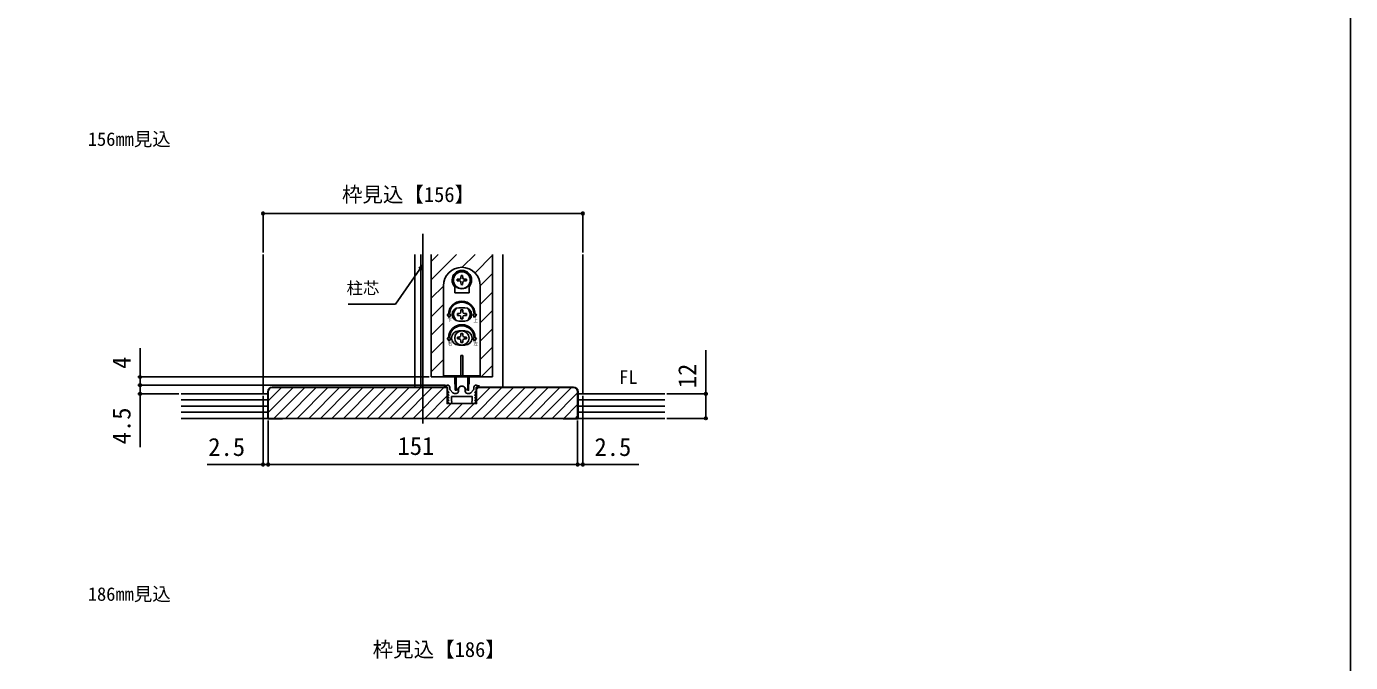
# Model space of a CAD drawing. Units: millimetres, scale not verified. Extents: x -525 to 525, y -783 to 779.
# Drawn here: x -121 to 525, y 19 to 329 of the extents above; entities that cross this region are included whole.
import ezdxf
from ezdxf.enums import TextEntityAlignment as Align

# ---------------------------------------------------------------- set-up
doc = ezdxf.new("R2010")
doc.units = ezdxf.units.MM
doc.header["$LTSCALE"] = 4
for name, color, linetype in [('0-1_USER1', 3, 'Continuous'), ('0-2_YKK_11', 7, 'Continuous'), ('0-3_YKK_12', 2, 'Continuous'), ('0-4_YKK_13', 4, 'Continuous'), ('0-5_YKK_D', 6, 'Continuous'), ('0-6_YKK_ZWAK', 7, 'Continuous'), ('0-7_YSS_K', 3, 'Continuous'), ('0-8_YSS_KE', 3, 'Continuous')]:
    doc.layers.add(name, color=color, linetype=linetype)
doc.styles.add('ＭＳ ゴシック', font='')
doc.styles.get('ＭＳ ゴシック').set_extended_font_data('MS Gothic')

msp = doc.modelspace()

# ---------------------------------------------------------------- linework, layer by layer
at = {"layer": '0-2_YKK_11'}
for p, q in [((85.544, 152.43), (85.544, 153.046)), ((87.046, 150.377), (85.8, 151.761)), ((88.744, 150.046), (87.789, 150.046)), ((89.744, 151.846), (89.744, 151.046)), ((93.144, 151.046), (93.144, 151.846)), ((95.098, 150.046), (94.144, 150.046)), ((97.087, 151.761), (95.842, 150.377)), ((97.344, 153.046), (97.344, 152.43))]:
    msp.add_line(p, q, dxfattribs=at)
for points in [[(84.544, 154.046), (84.444, 154.046), (82.911, 153.554), (82.991, 153.046), (84.444, 153.046), (84.444, 151.245), (85.055, 150.634), (84.894, 150.246), (84.532, 150.246), (84.418, 149.971), (85.055, 149.334), (84.894, 148.946), (84.532, 148.946), (84.418, 148.671), (85.055, 148.034), (84.894, 147.646), (84.532, 147.646), (84.418, 147.371), (85.055, 146.734), (84.894, 146.346), (84.532, 146.346), (84.418, 146.072), (85.444, 145.046), (86.444, 145.046), (86.631, 146.009), (86.444, 146.288), (86.444, 148.546)], [(86.444, 148.546), (96.444, 148.546), (96.444, 146.288), (96.256, 146.009), (96.444, 145.046), (97.444, 145.046), (98.469, 146.072), (98.356, 146.346), (97.993, 146.346), (97.832, 146.734), (98.47, 147.371), (98.356, 147.646), (97.993, 147.646), (97.832, 148.034), (98.47, 148.671), (98.356, 148.946), (97.993, 148.946), (97.832, 149.334), (98.47, 149.971), (98.356, 150.246), (97.993, 150.246), (97.832, 150.634), (98.444, 151.245), (98.444, 153.046), (99.897, 153.046), (99.976, 153.554), (98.444, 154.046), (98.344, 154.046)]]:
    msp.add_lwpolyline(points, dxfattribs=at)
for centre, radius, start, end in [((84.544, 153.046), 1, 0.00001, 89.99999), ((86.544, 152.43), 1, 180.00001, 221.98721), ((87.789, 151.046), 1, 221.98723, 270.00001), ((88.744, 151.046), 1, 270.00001, 359.99999), ((91.444, 151.846), 1.7, 359.99999, 180.00001), ((94.144, 151.046), 1, 180.00001, 269.99999), ((95.098, 151.046), 1, 269.99999, 318.01277), ((96.344, 152.43), 1, 318.01279, 359.99999), ((98.344, 153.046), 1, 90.00001, 179.99999)]:
    msp.add_arc(centre, radius, start, end, dxfattribs=at)
at = {"layer": '0-3_YKK_12'}
for p, q in [((72.444, 227.846), (72.444, 135.346)), ((-5.556, 217.846), (-5.556, 149.846)), ((68.444, 217.846), (68.444, 152.846)), ((71.444, 217.846), (71.444, 152.846)), ((76.444, 217.846), (76.444, 158.046)), ((76.444, 214.378), (79.912, 217.846)), ((76.444, 205.398), (88.892, 217.846)), ((91.571, 211.545), (97.872, 217.846)), ((97.862, 208.855), (106.444, 217.437)), ((106.444, 217.846), (106.444, 158.046)), ((111.444, 217.846), (111.444, 152.846)), ((150.444, 217.846), (150.444, 149.846)), ((100.444, 202.457), (106.444, 208.457)), ((76.444, 196.417), (82.444, 202.417)), ((100.444, 193.477), (106.444, 199.477)), ((76.444, 187.437), (82.444, 193.437)), ((100.444, 184.496), (106.444, 190.496)), ((76.444, 178.457), (82.444, 184.457)), ((100.444, 175.516), (106.444, 181.516)), ((76.444, 169.477), (82.444, 175.477)), ((100.444, 166.536), (106.444, 172.536)), ((76.444, 160.496), (82.444, 166.496)), ((100.934, 158.046), (106.444, 163.556)), ((76.444, 158.046), (106.444, 158.046))]:
    msp.add_line(p, q, dxfattribs=at)
at = {"layer": '0-4_YKK_13'}
for p, q in [((91.044, 207.51), (91.025, 206.42)), ((91.844, 207.51), (91.863, 206.42)), ((82.444, 202.546), (82.444, 165.546)), ((87.944, 199.096), (87.944, 202.085)), ((91.025, 206.42), (90.876, 205.864)), ((91.863, 206.42), (92.012, 205.864)), ((92.568, 205.715), (92.012, 205.864)), ((92.568, 204.877), (92.012, 204.728)), ((93.658, 205.696), (92.568, 205.715)), ((93.658, 204.896), (92.568, 204.877)), ((94.944, 199.096), (94.944, 202.085)), ((100.444, 165.546), (100.444, 202.546)), ((87.944, 199.096), (94.944, 199.096)), ((84.328, 188.546), (84.944, 188.546)), ((85.194, 187.046), (84.328, 188.546)), ((85.194, 187.046), (86.06, 188.546)), ((85.444, 188.546), (86.06, 188.546)), ((90.124, 188.986), (89.244, 188.986)), ((89.244, 188.986), (89.244, 188.106)), ((89.244, 188.106), (90.124, 188.106)), ((92.944, 191.796), (89.944, 191.796)), ((91.004, 190.746), (91.004, 189.866)), ((91.884, 190.746), (91.004, 190.746)), ((91.884, 189.866), (91.884, 190.746)), ((93.644, 188.986), (92.764, 188.986)), ((92.764, 188.106), (93.644, 188.106)), ((93.644, 188.106), (93.644, 188.986)), ((97.444, 188.546), (96.828, 188.546)), ((97.694, 187.046), (96.828, 188.546)), ((92.944, 185.296), (89.944, 185.296)), ((91.004, 187.226), (91.004, 186.346)), ((91.004, 186.346), (91.884, 186.346)), ((91.884, 186.346), (91.884, 187.226)), ((84.328, 177.046), (84.944, 177.046)), ((85.194, 175.546), (84.328, 177.046)), ((85.194, 175.546), (86.06, 177.046)), ((85.444, 177.046), (86.06, 177.046)), ((90.124, 177.486), (89.244, 177.486)), ((89.244, 177.486), (89.244, 176.606)), ((89.244, 176.606), (90.124, 176.606)), ((89.944, 180.546), (92.944, 180.546)), ((91.004, 179.246), (91.004, 178.366)), ((91.884, 179.246), (91.004, 179.246)), ((91.004, 175.726), (91.004, 174.846)), ((91.004, 174.846), (91.884, 174.846)), ((91.884, 178.366), (91.884, 179.246)), ((91.884, 174.846), (91.884, 175.726)), ((93.644, 177.486), (92.764, 177.486)), ((92.764, 176.606), (93.644, 176.606)), ((93.644, 176.606), (93.644, 177.486)), ((97.694, 175.546), (96.828, 177.046)), ((97.444, 177.046), (96.828, 177.046)), ((97.694, 175.546), (98.56, 177.046)), ((98.56, 177.046), (97.944, 177.046)), ((89.944, 173.546), (92.944, 173.546)), ((90.944, 168.546), (91.944, 168.546)), ((90.944, 158.346), (90.944, 168.546)), ((91.944, 168.546), (91.944, 158.346)), ((82.444, 165.546), (82.444, 158.046)), ((82.444, 158.546), (100.444, 158.546)), ((87.944, 154.798), (87.944, 158.046)), ((88.194, 151.546), (88.194, 158.046)), ((88.594, 151.546), (88.594, 158.046)), ((91.944, 158.346), (90.944, 158.346)), ((94.294, 151.546), (94.294, 158.046)), ((94.944, 158.046), (94.944, 154.798)), ((88.192, 154.502), (88.194, 154.502)), ((88.194, 154.546), (88.194, 151.546)), ((88.594, 151.546), (88.194, 151.546)), ((88.594, 151.546), (89.213, 151.771)), ((94.294, 151.546), (93.674, 151.771)), ((94.694, 151.546), (94.694, 154.546)), ((94.694, 154.502), (94.696, 154.502))]:
    msp.add_line(p, q, dxfattribs=at)
for points in [[(89.23, 205.696), (90.319, 205.715), (90.876, 205.864)], [(89.23, 204.896), (90.319, 204.877), (90.876, 204.728)], [(91.044, 203.082), (91.025, 204.171), (90.876, 204.728)], [(91.844, 203.082), (91.863, 204.171), (92.012, 204.728)], [(97.694, 187.046), (98.56, 188.546), (97.944, 188.546)], [(100.444, 165.546), (100.444, 158.046), (82.444, 158.046)], [(94.694, 158.046), (94.694, 151.546), (94.294, 151.546)]]:
    msp.add_lwpolyline(points, dxfattribs=at)
for centre, radius in [((91.444, 205.296), 4.25), ((91.444, 205.296), 4.1), ((91.444, 177.046), 3.5)]:
    msp.add_circle(centre, radius, dxfattribs=at)
for centre, radius, start, end in [((91.444, 202.546), 9, 0, 180), ((91.444, 205.296), 4.75, 317.4631, 222.5369), ((91.444, 205.296), 2.25, 79.75965, 100.24035), ((91.444, 205.296), 2.25, 169.75965, 190.24035), ((91.444, 205.296), 2.25, 259.75965, 280.24035), ((91.444, 205.296), 2.25, 349.75965, 10.24035), ((91.444, 188.546), 6.5, 0, 180), ((91.444, 188.546), 6, 0, 180), ((89.944, 188.546), 3.25, 90, 270), ((91.444, 188.546), 4, 129.83844, 230.16156), ((90.124, 189.866), 0.88, 270, 0), ((90.124, 187.226), 0.88, 0, 90), ((92.764, 189.866), 0.88, 180, 270), ((92.764, 187.226), 0.88, 90, 180), ((92.944, 188.546), 3.25, 270, 90), ((91.444, 188.546), 4, 309.83844, 50.16156), ((91.444, 177.046), 6.5, 0, 180), ((91.444, 177.046), 6, 0, 180), ((89.944, 177.046), 3.5, 90, 270), ((90.124, 178.366), 0.88, 270, 0), ((90.124, 175.726), 0.88, 0, 90), ((92.764, 178.366), 0.88, 180, 270), ((92.764, 175.726), 0.88, 90, 180), ((92.944, 177.046), 3.5, 270, 90), ((88.244, 154.798), 0.3, 180, 260), ((89.042, 152.241), 0.5, 290, 343.84988), ((91.444, 151.546), 2, 16.15012, 163.84988), ((93.845, 152.241), 0.5, 196.15012, 250), ((94.644, 154.798), 0.3, 280, 0)]:
    msp.add_arc(centre, radius, start, end, dxfattribs=at)
at = {"layer": '0-5_YKK_D'}
for p, q in [((-5.556, 218.846), (-5.556, 238.846)), ((-5.556, 237.846), (150.444, 237.846)), ((150.444, 218.846), (150.444, 238.846)), ((75.444, 158.046), (-66.556, 158.046)), ((83.491, 154.046), (-66.556, 154.046)), ((83.491, 154.046), (-66.556, 154.046)), ((-46.556, 149.846), (-66.556, 149.846)), ((-5.556, 148.846), (-5.556, 114.346)), ((150.444, 148.846), (150.444, 114.346)), ((191.444, 149.846), (211.444, 149.846)), ((-3.056, 136.846), (-3.056, 114.346)), ((-3.056, 136.846), (-3.056, 114.346)), ((147.944, 136.846), (147.944, 114.346)), ((147.944, 136.846), (147.944, 114.346)), ((191.444, 137.846), (211.444, 137.846)), ((-5.556, 115.346), (-32.884, 115.346)), ((-3.056, 115.346), (-5.556, 115.346)), ((-3.056, 115.346), (147.944, 115.346)), ((-3.056, 115.346), (-0.506, 115.346)), ((147.944, 115.346), (145.394, 115.346)), ((147.944, 115.346), (150.444, 115.346)), ((150.444, 115.346), (177.771, 115.346))]:
    msp.add_line(p, q, dxfattribs=at)
for points in [[(72.444, 212.774), (70.981, 210.685), (59.047, 193.641), (35.997, 193.641)], [(70.421, 211.077), (72.444, 212.774), (71.541, 210.293)], [(-65.556, 154.046), (-65.556, 158.046), (-65.556, 172.164)], [(210.444, 137.846), (210.444, 149.846), (210.444, 171.123)], [(-65.556, 154.046), (-65.556, 149.846), (-65.556, 123.796)]]:
    msp.add_lwpolyline(points, dxfattribs=at)
for centre in [(-5.556, 237.846), (150.444, 237.846), (-65.556, 158.046), (-65.556, 154.046), (-65.556, 154.046), (-65.556, 149.846), (210.444, 149.846), (210.444, 137.846), (-5.556, 115.346), (-3.056, 115.346), (-3.056, 115.346), (147.944, 115.346), (147.944, 115.346), (150.444, 115.346)]:
    msp.add_circle(centre, 0.637, dxfattribs=at)
at = {"layer": '0-6_YKK_ZWAK'}
msp.add_lwpolyline([(-525, -783.3), (525, -783.3), (525, 746.7)], dxfattribs=at)
at = {"layer": '0-7_YSS_K'}
for p, q in [((-45.556, 149.846), (-3.056, 149.846)), ((-3.056, 146.316), (3.474, 152.846)), ((-3.056, 140.659), (9.131, 152.846)), ((-3.056, 137.846), (-3.056, 149.846)), ((-0.212, 137.846), (14.788, 152.846)), ((5.445, 137.846), (20.445, 152.846)), ((11.101, 137.846), (26.101, 152.846)), ((16.758, 137.846), (31.758, 152.846)), ((22.415, 137.846), (37.415, 152.846)), ((28.072, 137.846), (43.072, 152.846)), ((33.729, 137.846), (48.729, 152.846)), ((39.386, 137.846), (54.386, 152.846)), ((45.043, 137.846), (60.043, 152.846)), ((50.699, 137.846), (65.699, 152.846)), ((56.356, 137.846), (71.356, 152.846)), ((62.013, 137.846), (77.013, 152.846)), ((67.67, 137.846), (82.67, 152.846)), ((73.327, 137.846), (84.244, 148.763)), ((95.954, 137.846), (110.954, 152.846)), ((98.644, 151.849), (99.641, 152.846)), ((98.644, 146.192), (105.297, 152.846)), ((101.611, 137.846), (116.611, 152.846)), ((107.268, 137.846), (122.268, 152.846)), ((112.925, 137.846), (127.925, 152.846)), ((118.582, 137.846), (133.582, 152.846)), ((124.239, 137.846), (139.239, 152.846)), ((129.895, 137.846), (144.895, 152.846)), ((135.552, 137.846), (147.944, 150.237)), ((147.944, 137.846), (147.944, 149.846)), ((147.944, 149.846), (190.444, 149.846)), ((-45.556, 146.846), (-3.056, 146.846)), ((-45.556, 143.846), (-3.056, 143.846)), ((78.984, 137.846), (86.184, 145.046)), ((84.641, 137.846), (91.841, 145.046)), ((90.297, 137.846), (97.497, 145.046)), ((141.209, 137.846), (147.944, 144.581)), ((147.944, 146.846), (190.444, 146.846)), ((147.944, 143.846), (190.444, 143.846)), ((-45.556, 140.846), (-3.056, 140.846)), ((-45.556, 137.846), (190.444, 137.846)), ((146.866, 137.846), (147.944, 138.924)), ((147.944, 140.846), (190.444, 140.846))]:
    msp.add_line(p, q, dxfattribs=at)
at = {"layer": '0-8_YSS_KE'}
for p, q in [((84.244, 146.146), (84.444, 146.146)), ((98.644, 146.146), (98.444, 146.146)), ((3.944, 137.846), (3.944, 137.646)), ((140.944, 137.846), (140.944, 137.646))]:
    msp.add_line(p, q, dxfattribs=at)
for points in [[(3.944, 137.646), (-3.256, 137.646), (-3.256, 150.846)], [(3.944, 137.846), (-3.056, 137.846), (-3.056, 150.846)], [(-1.056, 153.046), (83.827, 153.046), (84.444, 152.429), (84.444, 146.146)], [(-1.056, 152.846), (83.744, 152.846), (84.244, 152.346), (84.244, 146.146), (84.244, 145.046), (98.644, 145.046), (98.644, 146.146), (98.644, 152.346), (99.144, 152.846), (145.944, 152.846)], [(147.944, 150.846), (147.944, 137.846), (140.944, 137.846), (3.944, 137.846)], [(98.444, 146.146), (98.444, 152.429), (99.061, 153.046), (145.944, 153.046)], [(148.144, 150.846), (148.144, 137.646), (140.944, 137.646)]]:
    msp.add_lwpolyline(points, dxfattribs=at)
for centre, radius, start, end in [((-1.056, 150.846), 2.2, 90, 180), ((-1.056, 150.846), 2, 90, 180), ((145.944, 150.846), 2.2, 360, 90), ((145.944, 150.846), 2, 0, 90)]:
    msp.add_arc(centre, radius, start, end, dxfattribs=at)

# ---------------------------------------------------------------- texts
at = {"layer": '0-1_USER1', "style": 'ＭＳ ゴシック'}
for s, p in [('156㎜見込', (-91.04, 268.837)), ('FL', (168.238, 152.687)), ('186㎜見込', (-91.04, 46.837))]:
    msp.add_text(s, height=6.598, dxfattribs=at).set_placement(p, align=Align.BOTTOM_LEFT)
at = {"layer": '0-4_YKK_13', "style": 'ＭＳ ゴシック'}
for s, p in [('下', (84.414, 184.502)), ('上', (97.088, 184.333)), ('右', (84.523, 172.978)), ('左', (97.064, 172.942))]:
    msp.add_text(s, height=1.558, dxfattribs=at).set_placement(p, align=Align.BOTTOM_LEFT)
at = {"layer": '0-5_YKK_D', "style": 'ＭＳ ゴシック'}
for s, height, p in [('枠見込【156】', 7.331, (32.927, 241.21)), ('柱芯', 5.865, (35.212, 196.693)), ('2.5', 8.798, (-32.27, 116.846)), ('151', 8.798, (60.069, 117.346)), ('2.5', 8.798, (156.157, 116.846)), ('枠見込【186】', 7.331, (47.927, 19.21))]:
    msp.add_text(s, height=height, dxfattribs=at).set_placement(p, align=Align.BOTTOM_LEFT)
for s, p in [('4', (-67.556, 161.982)), ('12', (208.444, 152.555)), ('4.5', (-67.556, 125.182))]:
    msp.add_text(s, height=8.798, rotation=90, dxfattribs=at).set_placement(p, align=Align.BOTTOM_LEFT)

doc.saveas('drawing.dxf')
